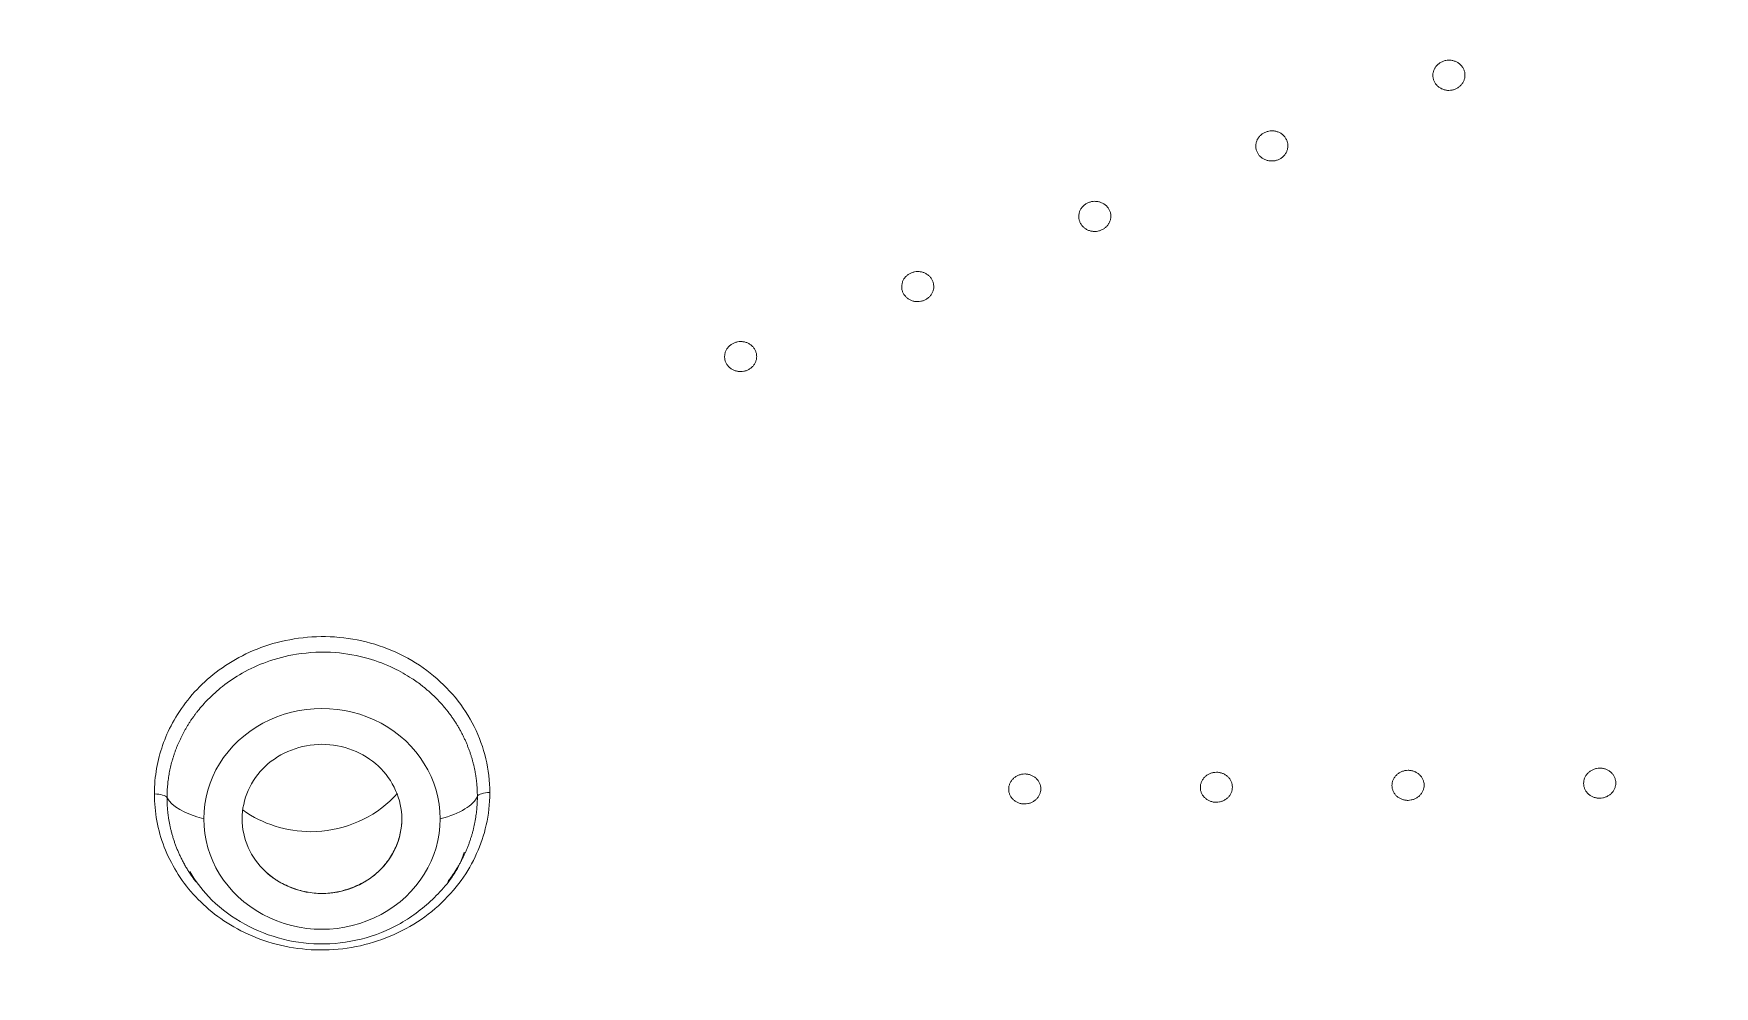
# Model space of a CAD drawing. Extents: x 1797 to 2925, y 0 to 827.
# Drawn here: x 2271.85 to 2298.16, y 549.37 to 564.28 of the extents above; entities that cross this region are included whole.
import ezdxf

# ---------------------------------------------------------------- set-up
doc = ezdxf.new("R2010")
doc.units = 0
doc.header["$LTSCALE"] = 30
doc.header["$MEASUREMENT"] = 0
doc.layers.add('1', color=7, linetype='CONTINUOUS')

msp = doc.modelspace()

# ---------------------------------------------------------------- linework, layer by layer
at = {"layer": '1', "color": 7, "linetype": 'Continuous', "lineweight": 18}
for centre, major_axis, ratio, start_param, end_param in [((2265.366, 552.468), (57.67, 0), 0.93358, 5.498085, 8.635877), ((2265.366, 552.451), (57.518, 0), 0.93358, 5.498085, 10.209879), ((2276.366, 551.993), (1.85, 0), 0.93358, 0, 3.141593), ((2273.745, 552.311), (0.2, 0), 0.358368, 0.185127, 1.579647), ((2275.416, 552.423), (-1.5, 0), 0.358368, 0.185127, 0.927295), ((2277.316, 552.423), (1.5, 0), 0.358368, 5.35589, 6.134482), ((2278.997, 552.333), (-0.2, 0), 0.358368, 4.726787, 6.134482), ((2276.366, 551.993), (-1.85, 0), 0.93358, 0, 3.141593), ((2276.366, 551.993), (-1.25, 0), 0.93358, 2.356194, 3.141593), ((2276.366, 551.993), (-1.25, 0), 0.93358, 0.785398, 1.570796), ((2276.366, 551.993), (-1.25, 0), 0.93358, 1.570796, 2.356194)]:
    msp.add_ellipse(centre, major_axis=major_axis, ratio=ratio, start_param=start_param, end_param=end_param, dxfattribs=at)
at = {"layer": '1', "color": 7, "linetype": 'Continuous', "lineweight": 13}
for centre, major_axis, start_param, end_param in [((2265.366, 552.269), (57.048, 0), 5.498085, 10.209879), ((2265.366, 552.249), (56.129, 0), 5.397226, 10.310738), ((2265.366, 552.333), (55.427, 0), 5.397283, 10.31068), ((2265.366, 552.862), (-51, 0), 1.799723, 4.712389)]:
    msp.add_ellipse(centre, major_axis=major_axis, ratio=0.93358, start_param=start_param, end_param=end_param, dxfattribs=at)
for points, knots in [([(2325.003, 561.975), (2324.255, 566.343), (2321.332, 575.987), (2312.699, 589.405), (2299.38, 600.661), (2283.137, 607.826), (2265.365, 610.285), (2247.594, 607.826), (2231.351, 600.661), (2218.032, 589.405), (2209.218, 575.705), (2206.288, 565.712), (2205.572, 561.011)], [0, 0, 0, 0, 0.082805, 0.186343, 0.289882, 0.39342, 0.496959, 0.600497, 0.704035, 0.807574, 0.911112, 1, 1, 1, 1]), ([(2307.926, 513.159), (2307.938, 513.17), (2307.978, 513.208), (2308.062, 513.287), (2308.195, 513.413), (2308.376, 513.585), (2308.604, 513.804), (2308.878, 514.072), (2309.198, 514.387), (2309.562, 514.753), (2309.97, 515.169), (2310.418, 515.638), (2310.907, 516.16), (2311.432, 516.737), (2311.993, 517.371), (2312.587, 518.063), (2313.211, 518.815), (2313.862, 519.629), (2314.537, 520.507), (2315.232, 521.45), (2315.944, 522.46), (2316.669, 523.54), (2317.402, 524.691), (2318.138, 525.915), (2318.873, 527.212), (2319.6, 528.586), (2320.316, 530.037), (2321.013, 531.566), (2321.686, 533.174), (2322.328, 534.862), (2322.932, 536.629), (2323.491, 538.477), (2323.997, 540.404), (2324.443, 542.411), (2324.819, 544.495), (2325.119, 546.656), (2325.333, 548.89), (2325.454, 551.195), (2325.473, 553.567), (2325.38, 556.002), (2325.168, 558.496), (2324.825, 561.042), (2324.345, 563.634), (2323.719, 566.266), (2322.939, 568.928), (2321.997, 571.612), (2321.009, 574.008), (2320.026, 576.113), (2319.093, 577.929), (2318.077, 579.737), (2316.976, 581.534), (2315.789, 583.314), (2314.514, 585.075), (2313.152, 586.811), (2311.7, 588.519), (2310.158, 590.192), (2308.526, 591.828), (2306.804, 593.421), (2304.993, 594.966), (2303.093, 596.458), (2301.105, 597.892), (2299.03, 599.263), (2296.869, 600.565), (2294.624, 601.793), (2292.299, 602.941), (2289.894, 604.005), (2287.415, 604.979), (2284.863, 605.857), (2282.243, 606.635), (2279.559, 607.305), (2276.815, 607.864), (2274.017, 608.308), (2271.171, 608.63), (2268.281, 608.828), (2264.867, 608.906), (2260.944, 608.77), (2256.546, 608.314), (2252.195, 607.559), (2247.916, 606.508), (2243.732, 605.164), (2239.665, 603.537), (2235.736, 601.637), (2231.967, 599.472), (2228.381, 597.052), (2224.994, 594.394), (2221.825, 591.51), (2218.891, 588.418), (2216.21, 585.131), (2213.795, 581.67), (2211.658, 578.052), (2209.607, 573.882), (2207.781, 569.125), (2206.342, 563.781), (2205.468, 558.331), (2205.174, 552.827), (2205.457, 547.322), (2206.273, 542.136), (2207.467, 537.531), (2208.794, 533.724), (2210.105, 530.655), (2211.274, 528.289), (2212.472, 526.099), (2213.721, 524.037), (2215.051, 522.064), (2216.135, 520.578), (2216.984, 519.481), (2217.69, 518.607), (2218.365, 517.803), (2219.069, 516.993), (2219.681, 516.316), (2220.181, 515.778), (2220.552, 515.388), (2220.903, 515.024), (2221.236, 514.686), (2221.548, 514.372), (2221.841, 514.083), (2222.112, 513.819), (2222.362, 513.578), (2222.591, 513.36), (2222.736, 513.224), (2222.805, 513.159)], [0, 0, 0, 0, 0.000179, 0.000603, 0.00127, 0.002183, 0.00334, 0.004741, 0.006386, 0.008277, 0.010411, 0.01279, 0.015413, 0.018281, 0.021393, 0.02475, 0.028351, 0.032196, 0.036286, 0.04062, 0.045199, 0.050022, 0.055089, 0.060401, 0.065958, 0.071758, 0.077804, 0.084093, 0.090627, 0.097406, 0.104428, 0.111695, 0.119206, 0.126961, 0.134961, 0.143206, 0.151695, 0.160428, 0.169406, 0.178628, 0.188094, 0.197805, 0.20776, 0.21796, 0.228404, 0.239092, 0.250024, 0.257544, 0.265167, 0.272896, 0.280729, 0.288666, 0.296708, 0.304854, 0.313104, 0.321459, 0.329918, 0.338482, 0.34715, 0.355923, 0.3648, 0.373782, 0.382867, 0.392057, 0.401352, 0.410752, 0.420256, 0.429863, 0.439576, 0.449392, 0.459314, 0.46934, 0.47947, 0.489704, 0.500043, 0.515667, 0.531291, 0.546915, 0.562538, 0.578162, 0.593786, 0.60941, 0.625034, 0.640657, 0.656282, 0.671906, 0.68753, 0.703153, 0.718778, 0.734402, 0.750026, 0.770854, 0.791682, 0.81251, 0.833338, 0.854167, 0.874994, 0.892773, 0.907913, 0.920413, 0.930274, 0.937493, 0.948337, 0.95716, 0.963963, 0.968745, 0.972532, 0.976398, 0.980345, 0.984372, 0.986462, 0.988435, 0.990291, 0.99203, 0.993651, 0.995155, 0.996542, 0.997812, 0.998965, 1, 1, 1, 1]), ([(2223.353, 513.341), (2223.338, 513.355), (2223.291, 513.399), (2223.136, 513.547), (2223.026, 513.651), (2222.747, 513.92), (2222.577, 514.085), (2222.178, 514.478), (2221.948, 514.707), (2221.435, 515.229), (2221.15, 515.523), (2220.529, 516.181), (2220.193, 516.544), (2219.475, 517.344), (2219.093, 517.781), (2218.29, 518.732), (2217.869, 519.247), (2216.998, 520.36), (2216.547, 520.958), (2215.625, 522.241), (2215.153, 522.927), (2214.2, 524.391), (2213.718, 525.169), (2212.757, 526.822), (2212.278, 527.697), (2211.335, 529.546), (2210.872, 530.521), (2209.977, 532.572), (2209.545, 533.649), (2208.731, 535.907), (2208.348, 537.088), (2207.65, 539.553), (2207.336, 540.837), (2206.796, 543.507), (2206.57, 544.892), (2206.23, 547.759), (2206.114, 549.24), (2206.015, 552.291), (2206.031, 553.86), (2206.219, 557.074), (2206.39, 558.719), (2206.911, 562.071), (2207.261, 563.777), (2208.158, 567.23), (2208.706, 568.978), (2210.021, 572.49), (2210.788, 574.255), (2212.561, 577.774), (2213.567, 579.528), (2215.827, 582.992), (2217.082, 584.702), (2219.852, 588.041), (2221.367, 589.669), (2224.661, 592.802), (2226.439, 594.308), (2229.3, 596.442), (2230.286, 597.132), (2232.321, 598.464), (2233.37, 599.107), (2236.61, 600.953), (2238.893, 602.076), (2243.683, 604.062), (2246.189, 604.924), (2251.393, 606.337), (2254.09, 606.888), (2258.246, 607.45), (2259.649, 607.593), (2261.777, 607.738), (2262.49, 607.774), (2263.564, 607.811), (2264.102, 607.825), (2264.732, 607.833), (2265.048, 607.835), (2265.206, 607.836), (2265.285, 607.836), (2265.324, 607.836), (2265.344, 607.836), (2265.354, 607.836), (2265.359, 607.836), (2265.361, 607.836), (2265.362, 607.836), (2265.363, 607.836), (2265.364, 607.836), (2271.184, 607.836), (2282.826, 606.227), (2298.786, 599.183), (2307.511, 591.809), (2314.902, 583.412), (2317.931, 578.702), (2322.393, 568.663), (2323.827, 563.335), (2324.98, 552.52), (2324.698, 547.033), (2322.439, 536.372), (2320.462, 531.198), (2316.357, 524.003), (2314.021, 520.547), (2311.295, 517.36), (2309.394, 515.303), (2308.402, 514.307), (2307.378, 513.342)], [0, 0, 0, 0, 0.015625, 0.015625, 0.03125, 0.03125, 0.046875, 0.046875, 0.0625, 0.0625, 0.078125, 0.078125, 0.09375, 0.09375, 0.109375, 0.109375, 0.125, 0.125, 0.140625, 0.140625, 0.15625, 0.15625, 0.171875, 0.171875, 0.1875, 0.1875, 0.203125, 0.203125, 0.21875, 0.21875, 0.234375, 0.234375, 0.25, 0.25, 0.265625, 0.265625, 0.28125, 0.28125, 0.296875, 0.296875, 0.3125, 0.3125, 0.328125, 0.328125, 0.34375, 0.34375, 0.359375, 0.359375, 0.375, 0.375, 0.390625, 0.390625, 0.40625, 0.40625, 0.421875, 0.421875, 0.429687, 0.429687, 0.4375, 0.4375, 0.453125, 0.453125, 0.46875, 0.46875, 0.484375, 0.484375, 0.492187, 0.492187, 0.496094, 0.496094, 0.498047, 0.499023, 0.499512, 0.499756, 0.499878, 0.499939, 0.499969, 0.499985, 0.499992, 0.499996, 0.499998, 0.499998, 0.5, 0.5, 0.5625, 0.625, 0.6875, 0.6875, 0.75, 0.75, 0.8125, 0.8125, 0.875, 0.875, 0.9375, 0.9375, 0.96875, 0.984375, 0.984375, 1, 1, 1, 1]), ([(2304.563, 511.712), (2304.6, 511.744), (2304.674, 511.809), (2304.784, 511.906), (2304.894, 512.003), (2305.003, 512.1), (2305.112, 512.196), (2305.22, 512.292), (2305.327, 512.388), (2305.433, 512.484), (2305.539, 512.579), (2305.644, 512.674), (2305.749, 512.769), (2305.853, 512.864), (2305.956, 512.958), (2306.059, 513.052), (2306.161, 513.146), (2306.262, 513.24), (2306.363, 513.333), (2306.463, 513.426), (2306.562, 513.519), (2306.661, 513.611), (2306.759, 513.703), (2306.856, 513.795), (2306.953, 513.887), (2307.049, 513.979), (2307.144, 514.07), (2307.239, 514.161), (2307.333, 514.251), (2307.426, 514.342), (2307.519, 514.432), (2307.611, 514.522), (2307.932, 514.836), (2308.472, 515.374), (2309.216, 516.143), (2309.932, 516.912), (2310.552, 517.604), (2311.086, 518.218), (2311.541, 518.756), (2311.988, 519.299), (2312.428, 519.847), (2312.86, 520.4), (2313.284, 520.958), (2313.701, 521.521), (2314.11, 522.089), (2314.512, 522.662), (2314.906, 523.239), (2315.292, 523.822), (2315.924, 524.802), (2316.772, 526.195), (2317.788, 528.02), (2318.727, 529.876), (2319.689, 531.979), (2320.64, 534.333), (2321.536, 536.943), (2322.19, 539.236), (2322.659, 541.197), (2322.992, 542.816), (2323.271, 544.438), (2323.497, 546.063), (2323.711, 548.065), (2323.862, 550.44), (2323.888, 553.181), (2323.783, 555.551), (2323.609, 557.554), (2323.412, 559.194), (2323.163, 560.821), (2322.863, 562.433), (2322.431, 564.404), (2321.821, 566.714), (2320.976, 569.338), (2320.075, 571.702), (2319.155, 573.817), (2318.248, 575.694), (2317.27, 577.53), (2316.1, 579.535), (2314.71, 581.689), (2313.07, 583.962), (2311.459, 585.969), (2309.909, 587.733), (2308.448, 589.274), (2306.93, 590.757), (2305.175, 592.348), (2303.165, 594.019), (2300.876, 595.736), (2298.501, 597.342), (2296.044, 598.835), (2293.506, 600.212), (2291.333, 601.259), (2289.562, 602.035), (2288.219, 602.586), (2286.634, 603.193), (2284.802, 603.832), (2282.713, 604.478), (2280.599, 605.05), (2278.819, 605.464), (2277.386, 605.758), (2276.307, 605.96), (2275.223, 606.142), (2274.137, 606.305), (2273.047, 606.45), (2271.954, 606.575), (2270.86, 606.681), (2270.047, 606.746), (2269.519, 606.782), (2269.274, 606.798), (2269.03, 606.813), (2268.786, 606.826), (2268.542, 606.839), (2268.297, 606.851), (2268.053, 606.862), (2267.809, 606.872), (2267.565, 606.881), (2267.32, 606.89), (2267.076, 606.897), (2266.832, 606.903), (2266.587, 606.908), (2266.343, 606.912), (2266.099, 606.916), (2265.854, 606.918), (2265.61, 606.92), (2265.447, 606.92), (2265.365, 606.92)], [0, 0, 0, 0, 0.001083, 0.002161, 0.003234, 0.004303, 0.005367, 0.006426, 0.00748, 0.008529, 0.009574, 0.010614, 0.011649, 0.01268, 0.013706, 0.014727, 0.015743, 0.016755, 0.017761, 0.018764, 0.019761, 0.020754, 0.021742, 0.022725, 0.023704, 0.024678, 0.025647, 0.026612, 0.027572, 0.028527, 0.029477, 0.030423, 0.031365, 0.039376, 0.047252, 0.054996, 0.06261, 0.067826, 0.073038, 0.078247, 0.083453, 0.088658, 0.093862, 0.099065, 0.104269, 0.109474, 0.11468, 0.11989, 0.125102, 0.140784, 0.156415, 0.172013, 0.187599, 0.208569, 0.229381, 0.250087, 0.262676, 0.275208, 0.287695, 0.300148, 0.312578, 0.333586, 0.354399, 0.37507, 0.387684, 0.400229, 0.412716, 0.425158, 0.437564, 0.458587, 0.4794, 0.500054, 0.515804, 0.531455, 0.547029, 0.562548, 0.583545, 0.604358, 0.62504, 0.640746, 0.65638, 0.671967, 0.687533, 0.708465, 0.729274, 0.750024, 0.770891, 0.791699, 0.812515, 0.822941, 0.833354, 0.843763, 0.859399, 0.875008, 0.890624, 0.906254, 0.914066, 0.921875, 0.929686, 0.937503, 0.945319, 0.95313, 0.960939, 0.968752, 0.970491, 0.972229, 0.973967, 0.975704, 0.977441, 0.979178, 0.980914, 0.982649, 0.984385, 0.98612, 0.987855, 0.98959, 0.991325, 0.99306, 0.994794, 0.99653, 0.998265, 1, 1, 1, 1]), ([(2265.365, 606.627), (2265.406, 606.626), (2265.488, 606.626), (2265.61, 606.626), (2265.733, 606.625), (2265.855, 606.625), (2265.978, 606.624), (2266.1, 606.622), (2266.223, 606.621), (2266.345, 606.619), (2266.467, 606.617), (2266.59, 606.615), (2266.712, 606.612), (2266.834, 606.609), (2266.957, 606.606), (2267.079, 606.603), (2267.201, 606.6), (2267.324, 606.596), (2267.446, 606.592), (2267.568, 606.588), (2267.691, 606.583), (2267.813, 606.579), (2267.935, 606.574), (2268.057, 606.568), (2268.18, 606.563), (2268.302, 606.557), (2268.424, 606.551), (2268.546, 606.545), (2268.669, 606.539), (2268.791, 606.532), (2268.913, 606.526), (2269.035, 606.518), (2269.157, 606.511), (2269.28, 606.504), (2269.402, 606.496), (2269.524, 606.488), (2269.962, 606.458), (2270.714, 606.4), (2271.78, 606.299), (2272.843, 606.179), (2274.258, 605.996), (2276.02, 605.721), (2278.118, 605.319), (2280.199, 604.845), (2282.489, 604.239), (2284.976, 603.473), (2287.642, 602.513), (2290.253, 601.432), (2292.805, 600.234), (2295.292, 598.919), (2297.705, 597.493), (2300.04, 595.958), (2302.293, 594.317), (2304.456, 592.576), (2306.525, 590.738), (2308.496, 588.807), (2310.362, 586.788), (2312.12, 584.686), (2313.766, 582.506), (2315.295, 580.253), (2316.704, 577.934), (2317.99, 575.551), (2319.148, 573.113), (2320.177, 570.625), (2321.075, 568.093), (2321.838, 565.522), (2322.465, 562.92), (2322.956, 560.292), (2323.306, 557.644), (2323.518, 554.983), (2323.59, 552.316), (2323.52, 549.649), (2323.311, 546.987), (2322.963, 544.34), (2322.516, 541.928), (2322.009, 539.756), (2321.478, 537.822), (2320.868, 535.901), (2320.183, 534.002), (2319.425, 532.131), (2318.596, 530.29), (2317.691, 528.474), (2316.715, 526.69), (2315.671, 524.943), (2314.56, 523.235), (2313.38, 521.563), (2312.502, 520.413), (2311.976, 519.754), (2311.829, 519.571), (2311.682, 519.389), (2311.533, 519.208), (2311.384, 519.027), (2311.234, 518.847), (2311.083, 518.667), (2310.932, 518.489), (2310.779, 518.31), (2310.626, 518.132), (2310.472, 517.955), (2310.317, 517.779), (2310.161, 517.603), (2310.005, 517.427), (2309.847, 517.252), (2309.689, 517.078), (2309.53, 516.905), (2309.371, 516.732), (2309.21, 516.559), (2309.049, 516.387), (2308.887, 516.216), (2308.724, 516.045), (2308.56, 515.875), (2308.395, 515.706), (2308.23, 515.537), (2308.064, 515.369), (2307.897, 515.201), (2307.729, 515.034), (2307.56, 514.868), (2307.391, 514.702), (2307.221, 514.537), (2307.05, 514.373), (2306.878, 514.209), (2306.705, 514.045), (2306.589, 513.937), (2306.532, 513.883)], [0, 0, 0, 0, 0.000893, 0.001787, 0.00268, 0.003573, 0.004466, 0.005359, 0.006252, 0.007145, 0.008038, 0.008931, 0.009824, 0.010716, 0.011609, 0.012502, 0.013394, 0.014287, 0.015179, 0.016072, 0.016965, 0.017857, 0.01875, 0.019643, 0.020535, 0.021428, 0.022321, 0.023214, 0.024106, 0.024999, 0.025892, 0.026785, 0.027679, 0.028572, 0.029465, 0.030359, 0.031252, 0.039067, 0.046877, 0.054688, 0.062504, 0.07814, 0.093746, 0.109357, 0.125006, 0.14583, 0.166638, 0.187504, 0.208304, 0.229115, 0.250003, 0.270773, 0.291586, 0.312501, 0.333239, 0.354054, 0.375, 0.395709, 0.416524, 0.437499, 0.458186, 0.479002, 0.499997, 0.520672, 0.541488, 0.562496, 0.583169, 0.603985, 0.624994, 0.645677, 0.666493, 0.687493, 0.708193, 0.72901, 0.749991, 0.765529, 0.781111, 0.796759, 0.812493, 0.828052, 0.843643, 0.859283, 0.874994, 0.890575, 0.906173, 0.921807, 0.937495, 0.939279, 0.941062, 0.942845, 0.944628, 0.94641, 0.948193, 0.949976, 0.951759, 0.953542, 0.955325, 0.957108, 0.958891, 0.960675, 0.962458, 0.964242, 0.966026, 0.96781, 0.969595, 0.971379, 0.973164, 0.97495, 0.976736, 0.978522, 0.980309, 0.982096, 0.983884, 0.985672, 0.987461, 0.98925, 0.99104, 0.992831, 0.994622, 0.996414, 0.998207, 1, 1, 1, 1]), ([(2278.799, 552.343), (2278.799, 552.351), (2278.799, 552.367), (2278.798, 552.39), (2278.798, 552.413), (2278.797, 552.437), (2278.796, 552.46), (2278.794, 552.484), (2278.793, 552.508), (2278.791, 552.532), (2278.788, 552.555), (2278.786, 552.579), (2278.783, 552.604), (2278.78, 552.628), (2278.776, 552.652), (2278.773, 552.676), (2278.769, 552.701), (2278.764, 552.725), (2278.76, 552.749), (2278.755, 552.774), (2278.75, 552.798), (2278.744, 552.823), (2278.738, 552.848), (2278.732, 552.872), (2278.725, 552.897), (2278.719, 552.922), (2278.711, 552.946), (2278.704, 552.971), (2278.696, 552.996), (2278.688, 553.02), (2278.68, 553.045), (2278.671, 553.07), (2278.662, 553.094), (2278.652, 553.119), (2278.642, 553.144), (2278.632, 553.168), (2278.622, 553.193), (2278.611, 553.217), (2278.6, 553.242), (2278.588, 553.266), (2278.577, 553.29), (2278.564, 553.315), (2278.552, 553.339), (2278.539, 553.363), (2278.526, 553.387), (2278.512, 553.411), (2278.499, 553.435), (2278.484, 553.458), (2278.47, 553.482), (2278.455, 553.505), (2278.44, 553.529), (2278.424, 553.552), (2278.408, 553.575), (2278.392, 553.598), (2278.376, 553.621), (2278.359, 553.643), (2278.342, 553.666), (2278.324, 553.688), (2278.307, 553.71), (2278.288, 553.732), (2278.27, 553.754), (2278.251, 553.776), (2278.232, 553.797), (2278.213, 553.818), (2278.193, 553.839), (2278.173, 553.86), (2278.153, 553.881), (2278.133, 553.901), (2278.112, 553.921), (2278.091, 553.941), (2278.07, 553.961), (2278.048, 553.98), (2278.026, 553.999), (2278.004, 554.018), (2277.982, 554.037), (2277.959, 554.055), (2277.891, 554.109), (2277.743, 554.216), (2277.466, 554.372), (2277.067, 554.524), (2276.549, 554.617), (2276.007, 554.594), (2275.515, 554.467), (2275.127, 554.29), (2274.821, 554.084), (2274.593, 553.88), (2274.462, 553.733), (2274.394, 553.645), (2274.365, 553.606), (2274.337, 553.566), (2274.309, 553.526), (2274.283, 553.486), (2274.257, 553.445), (2274.233, 553.403), (2274.209, 553.361), (2274.186, 553.318), (2274.165, 553.275), (2274.144, 553.232), (2274.124, 553.188), (2274.105, 553.144), (2274.087, 553.099), (2274.07, 553.055), (2274.054, 553.01), (2274.04, 552.964), (2274.026, 552.919), (2274.013, 552.873), (2274.002, 552.827), (2273.991, 552.782), (2273.981, 552.736), (2273.973, 552.69), (2273.965, 552.644), (2273.959, 552.598), (2273.953, 552.552), (2273.949, 552.506), (2273.945, 552.46), (2273.943, 552.415), (2273.941, 552.369), (2273.941, 552.339), (2273.941, 552.324)], [0, 0, 0, 0, 0.003254, 0.006524, 0.00981, 0.01311, 0.016426, 0.019756, 0.023102, 0.026462, 0.029838, 0.033228, 0.036633, 0.040052, 0.043486, 0.046934, 0.050396, 0.053872, 0.057362, 0.060866, 0.064384, 0.067915, 0.07146, 0.075017, 0.078588, 0.082172, 0.085769, 0.089378, 0.093, 0.096634, 0.10028, 0.103938, 0.107608, 0.111289, 0.114982, 0.118686, 0.1224, 0.126126, 0.129862, 0.133608, 0.137364, 0.141131, 0.144906, 0.148692, 0.152486, 0.156289, 0.160101, 0.163922, 0.167751, 0.171587, 0.175431, 0.179283, 0.183142, 0.187007, 0.19088, 0.194758, 0.198643, 0.202534, 0.20643, 0.210331, 0.214237, 0.218148, 0.222063, 0.225982, 0.229905, 0.233832, 0.237761, 0.241694, 0.245629, 0.249566, 0.253506, 0.257447, 0.261389, 0.265333, 0.269277, 0.273222, 0.277167, 0.304267, 0.34707, 0.40425, 0.473148, 0.553084, 0.61552, 0.672335, 0.721887, 0.763175, 0.795735, 0.802346, 0.808969, 0.815605, 0.822252, 0.828907, 0.83557, 0.842238, 0.848911, 0.855586, 0.862262, 0.868938, 0.875611, 0.882281, 0.888946, 0.895604, 0.902254, 0.908894, 0.915522, 0.922138, 0.928739, 0.935324, 0.941892, 0.948441, 0.954971, 0.961478, 0.967963, 0.974424, 0.980859, 0.987268, 0.993648, 1, 1, 1, 1]), ([(2273.941, 552.324), (2273.941, 552.316), (2273.941, 552.3), (2273.942, 552.275), (2273.942, 552.251), (2273.943, 552.226), (2273.945, 552.201), (2273.946, 552.176), (2273.948, 552.151), (2273.95, 552.126), (2273.953, 552.1), (2273.956, 552.075), (2273.959, 552.049), (2273.963, 552.023), (2273.966, 551.997), (2273.971, 551.971), (2273.975, 551.945), (2273.98, 551.918), (2273.986, 551.892), (2273.991, 551.865), (2273.997, 551.839), (2274.004, 551.812), (2274.011, 551.785), (2274.018, 551.758), (2274.026, 551.731), (2274.034, 551.704), (2274.042, 551.677), (2274.051, 551.65), (2274.06, 551.622), (2274.07, 551.595), (2274.08, 551.568), (2274.091, 551.54), (2274.102, 551.513), (2274.114, 551.485), (2274.125, 551.458), (2274.138, 551.431), (2274.151, 551.403), (2274.164, 551.376), (2274.178, 551.348), (2274.192, 551.321), (2274.204, 551.299), (2274.211, 551.286), (2274.214, 551.282)], [0, 0, 0, 0, 0.022333, 0.044823, 0.067471, 0.090275, 0.113237, 0.136357, 0.159633, 0.183067, 0.206658, 0.230406, 0.254312, 0.278375, 0.302595, 0.326973, 0.351508, 0.376201, 0.40105, 0.426057, 0.451222, 0.476544, 0.502023, 0.52766, 0.553455, 0.579406, 0.605516, 0.631782, 0.658207, 0.684788, 0.711527, 0.738424, 0.765479, 0.79269, 0.82006, 0.847587, 0.875272, 0.903114, 0.931114, 0.959271, 0.987587, 1, 1, 1, 1]), ([(2278.609, 551.464), (2278.61, 551.465), (2278.618, 551.483), (2278.633, 551.519), (2278.654, 551.569), (2278.673, 551.62), (2278.69, 551.671), (2278.706, 551.721), (2278.721, 551.771), (2278.734, 551.821), (2278.746, 551.871), (2278.756, 551.92), (2278.766, 551.969), (2278.774, 552.017), (2278.781, 552.065), (2278.787, 552.113), (2278.791, 552.16), (2278.795, 552.207), (2278.797, 552.253), (2278.799, 552.298), (2278.799, 552.328), (2278.799, 552.343)], [0, 0, 0, 0, 0.005092, 0.06581, 0.125889, 0.185327, 0.244125, 0.302282, 0.359798, 0.416674, 0.472909, 0.528503, 0.583456, 0.637768, 0.691439, 0.744469, 0.796858, 0.848605, 0.899711, 0.950176, 1, 1, 1, 1])]:
    msp.add_open_spline(points, degree=3, knots=knots, dxfattribs=at)
at = {"layer": '1', "color": 7, "linetype": 'Continuous', "lineweight": 18}
for points, knots in [([(2293.775, 563.534), (2293.768, 563.549), (2293.764, 563.563), (2293.759, 563.586), (2293.758, 563.594), (2293.756, 563.609), (2293.756, 563.617), (2293.756, 563.64), (2293.757, 563.655), (2293.764, 563.686), (2293.768, 563.701), (2293.781, 563.729), (2293.789, 563.743), (2293.802, 563.762), (2293.807, 563.769), (2293.818, 563.781), (2293.829, 563.792), (2293.841, 563.803), (2293.854, 563.813), (2293.86, 563.818), (2293.881, 563.831), (2293.895, 563.838), (2293.918, 563.847), (2293.926, 563.85), (2293.942, 563.855), (2293.95, 563.857), (2293.974, 563.861), (2293.99, 563.863), (2294.015, 563.863), (2294.023, 563.863), (2294.04, 563.862), (2294.048, 563.861), (2294.072, 563.856), (2294.088, 563.852), (2294.111, 563.844), (2294.118, 563.84), (2294.133, 563.833), (2294.147, 563.825), (2294.16, 563.816), (2294.173, 563.806), (2294.179, 563.801), (2294.196, 563.785), (2294.207, 563.773), (2294.225, 563.748), (2294.233, 563.734), (2294.24, 563.72)], [0, 0, 0, 0, 0.0625, 0.0625, 0.09375, 0.09375, 0.125, 0.125, 0.1875, 0.1875, 0.25, 0.25, 0.3125, 0.3125, 0.34375, 0.34375, 0.375, 0.40625, 0.40625, 0.4375, 0.4375, 0.5, 0.5, 0.53125, 0.53125, 0.5625, 0.5625, 0.625, 0.625, 0.65625, 0.65625, 0.6875, 0.6875, 0.75, 0.75, 0.78125, 0.78125, 0.8125, 0.84375, 0.84375, 0.875, 0.875, 0.9375, 0.9375, 1, 1, 1, 1]), ([(2294.24, 563.72), (2294.246, 563.706), (2294.251, 563.691), (2294.255, 563.668), (2294.256, 563.661), (2294.258, 563.645), (2294.258, 563.637), (2294.259, 563.614), (2294.257, 563.599), (2294.251, 563.568), (2294.246, 563.553), (2294.233, 563.525), (2294.226, 563.511), (2294.212, 563.492), (2294.207, 563.485), (2294.196, 563.473), (2294.185, 563.462), (2294.173, 563.451), (2294.161, 563.441), (2294.154, 563.437), (2294.133, 563.423), (2294.119, 563.416), (2294.096, 563.407), (2294.089, 563.404), (2294.073, 563.399), (2294.065, 563.397), (2294.04, 563.393), (2294.024, 563.391), (2293.999, 563.391), (2293.991, 563.391), (2293.975, 563.392), (2293.966, 563.393), (2293.942, 563.398), (2293.927, 563.402), (2293.904, 563.411), (2293.896, 563.414), (2293.882, 563.421), (2293.868, 563.429), (2293.854, 563.438), (2293.842, 563.448), (2293.836, 563.453), (2293.818, 563.469), (2293.808, 563.481), (2293.789, 563.506), (2293.781, 563.52), (2293.775, 563.534)], [0, 0, 0, 0, 0.0625, 0.0625, 0.09375, 0.09375, 0.125, 0.125, 0.1875, 0.1875, 0.25, 0.25, 0.3125, 0.3125, 0.34375, 0.34375, 0.375, 0.40625, 0.40625, 0.4375, 0.4375, 0.5, 0.5, 0.53125, 0.53125, 0.5625, 0.5625, 0.625, 0.625, 0.65625, 0.65625, 0.6875, 0.6875, 0.75, 0.75, 0.78125, 0.78125, 0.8125, 0.84375, 0.84375, 0.875, 0.875, 0.9375, 0.9375, 1, 1, 1, 1]), ([(2291.003, 562.429), (2290.997, 562.444), (2290.992, 562.458), (2290.987, 562.481), (2290.986, 562.488), (2290.985, 562.504), (2290.984, 562.512), (2290.984, 562.535), (2290.986, 562.55), (2290.992, 562.58), (2290.997, 562.596), (2291.009, 562.624), (2291.017, 562.638), (2291.031, 562.657), (2291.036, 562.663), (2291.046, 562.675), (2291.057, 562.687), (2291.069, 562.697), (2291.082, 562.707), (2291.089, 562.712), (2291.109, 562.725), (2291.124, 562.733), (2291.146, 562.742), (2291.154, 562.744), (2291.17, 562.749), (2291.178, 562.751), (2291.202, 562.756), (2291.219, 562.757), (2291.243, 562.758), (2291.252, 562.757), (2291.268, 562.756), (2291.276, 562.755), (2291.3, 562.751), (2291.316, 562.746), (2291.339, 562.738), (2291.346, 562.735), (2291.361, 562.727), (2291.375, 562.72), (2291.388, 562.71), (2291.401, 562.701), (2291.407, 562.696), (2291.425, 562.679), (2291.435, 562.668), (2291.453, 562.642), (2291.461, 562.628), (2291.468, 562.614)], [0, 0, 0, 0, 0.0625, 0.0625, 0.09375, 0.09375, 0.125, 0.125, 0.1875, 0.1875, 0.25, 0.25, 0.3125, 0.3125, 0.34375, 0.34375, 0.375, 0.40625, 0.40625, 0.4375, 0.4375, 0.5, 0.5, 0.53125, 0.53125, 0.5625, 0.5625, 0.625, 0.625, 0.65625, 0.65625, 0.6875, 0.6875, 0.75, 0.75, 0.78125, 0.78125, 0.8125, 0.84375, 0.84375, 0.875, 0.875, 0.9375, 0.9375, 1, 1, 1, 1]), ([(2291.468, 562.614), (2291.474, 562.6), (2291.479, 562.585), (2291.483, 562.563), (2291.485, 562.555), (2291.486, 562.54), (2291.487, 562.532), (2291.487, 562.509), (2291.485, 562.493), (2291.479, 562.463), (2291.474, 562.448), (2291.462, 562.419), (2291.454, 562.406), (2291.44, 562.386), (2291.435, 562.38), (2291.425, 562.368), (2291.414, 562.356), (2291.401, 562.346), (2291.389, 562.336), (2291.382, 562.331), (2291.362, 562.318), (2291.347, 562.311), (2291.324, 562.302), (2291.317, 562.299), (2291.301, 562.294), (2291.293, 562.292), (2291.269, 562.288), (2291.252, 562.286), (2291.228, 562.286), (2291.219, 562.286), (2291.203, 562.287), (2291.195, 562.288), (2291.171, 562.293), (2291.155, 562.297), (2291.132, 562.306), (2291.124, 562.309), (2291.11, 562.316), (2291.096, 562.324), (2291.083, 562.333), (2291.07, 562.343), (2291.064, 562.348), (2291.046, 562.364), (2291.036, 562.376), (2291.018, 562.401), (2291.01, 562.415), (2291.003, 562.429)], [0, 0, 0, 0, 0.0625, 0.0625, 0.09375, 0.09375, 0.125, 0.125, 0.1875, 0.1875, 0.25, 0.25, 0.3125, 0.3125, 0.34375, 0.34375, 0.375, 0.40625, 0.40625, 0.4375, 0.4375, 0.5, 0.5, 0.53125, 0.53125, 0.5625, 0.5625, 0.625, 0.625, 0.65625, 0.65625, 0.6875, 0.6875, 0.75, 0.75, 0.78125, 0.78125, 0.8125, 0.84375, 0.84375, 0.875, 0.875, 0.9375, 0.9375, 1, 1, 1, 1]), ([(2288.232, 561.328), (2288.225, 561.342), (2288.221, 561.357), (2288.216, 561.379), (2288.215, 561.387), (2288.213, 561.402), (2288.213, 561.41), (2288.213, 561.433), (2288.214, 561.448), (2288.22, 561.479), (2288.225, 561.494), (2288.238, 561.522), (2288.245, 561.536), (2288.259, 561.555), (2288.264, 561.561), (2288.275, 561.573), (2288.286, 561.585), (2288.298, 561.595), (2288.311, 561.605), (2288.317, 561.61), (2288.338, 561.623), (2288.352, 561.631), (2288.375, 561.64), (2288.382, 561.642), (2288.398, 561.647), (2288.406, 561.649), (2288.431, 561.653), (2288.447, 561.655), (2288.472, 561.655), (2288.48, 561.655), (2288.496, 561.654), (2288.504, 561.653), (2288.529, 561.648), (2288.544, 561.644), (2288.567, 561.635), (2288.575, 561.632), (2288.589, 561.625), (2288.603, 561.617), (2288.616, 561.608), (2288.629, 561.598), (2288.635, 561.593), (2288.653, 561.577), (2288.663, 561.565), (2288.681, 561.54), (2288.689, 561.526), (2288.696, 561.512)], [0, 0, 0, 0, 0.0625, 0.0625, 0.09375, 0.09375, 0.125, 0.125, 0.1875, 0.1875, 0.25, 0.25, 0.3125, 0.3125, 0.34375, 0.34375, 0.375, 0.40625, 0.40625, 0.4375, 0.4375, 0.5, 0.5, 0.53125, 0.53125, 0.5625, 0.5625, 0.625, 0.625, 0.65625, 0.65625, 0.6875, 0.6875, 0.75, 0.75, 0.78125, 0.78125, 0.8125, 0.84375, 0.84375, 0.875, 0.875, 0.9375, 0.9375, 1, 1, 1, 1]), ([(2288.696, 561.512), (2288.702, 561.498), (2288.707, 561.483), (2288.712, 561.46), (2288.713, 561.453), (2288.714, 561.437), (2288.715, 561.43), (2288.715, 561.406), (2288.713, 561.391), (2288.707, 561.361), (2288.702, 561.346), (2288.69, 561.317), (2288.682, 561.304), (2288.668, 561.284), (2288.663, 561.278), (2288.653, 561.266), (2288.642, 561.255), (2288.63, 561.244), (2288.617, 561.234), (2288.61, 561.229), (2288.59, 561.216), (2288.575, 561.209), (2288.553, 561.2), (2288.545, 561.197), (2288.529, 561.193), (2288.521, 561.191), (2288.497, 561.186), (2288.48, 561.184), (2288.456, 561.184), (2288.447, 561.184), (2288.431, 561.186), (2288.423, 561.187), (2288.399, 561.191), (2288.383, 561.195), (2288.36, 561.204), (2288.353, 561.207), (2288.338, 561.214), (2288.324, 561.222), (2288.311, 561.231), (2288.298, 561.241), (2288.292, 561.246), (2288.275, 561.262), (2288.264, 561.274), (2288.246, 561.3), (2288.238, 561.313), (2288.232, 561.328)], [0, 0, 0, 0, 0.0625, 0.0625, 0.09375, 0.09375, 0.125, 0.125, 0.1875, 0.1875, 0.25, 0.25, 0.3125, 0.3125, 0.34375, 0.34375, 0.375, 0.40625, 0.40625, 0.4375, 0.4375, 0.5, 0.5, 0.53125, 0.53125, 0.5625, 0.5625, 0.625, 0.625, 0.65625, 0.65625, 0.6875, 0.6875, 0.75, 0.75, 0.78125, 0.78125, 0.8125, 0.84375, 0.84375, 0.875, 0.875, 0.9375, 0.9375, 1, 1, 1, 1]), ([(2285.46, 560.229), (2285.454, 560.244), (2285.449, 560.258), (2285.444, 560.281), (2285.443, 560.288), (2285.441, 560.304), (2285.441, 560.312), (2285.441, 560.335), (2285.443, 560.35), (2285.449, 560.38), (2285.454, 560.395), (2285.466, 560.424), (2285.474, 560.437), (2285.488, 560.457), (2285.493, 560.463), (2285.503, 560.475), (2285.514, 560.486), (2285.526, 560.497), (2285.539, 560.507), (2285.546, 560.511), (2285.566, 560.524), (2285.58, 560.532), (2285.603, 560.541), (2285.611, 560.543), (2285.627, 560.548), (2285.635, 560.55), (2285.659, 560.555), (2285.675, 560.556), (2285.7, 560.556), (2285.708, 560.556), (2285.725, 560.555), (2285.733, 560.554), (2285.757, 560.55), (2285.772, 560.545), (2285.795, 560.537), (2285.803, 560.533), (2285.817, 560.526), (2285.831, 560.518), (2285.844, 560.509), (2285.857, 560.499), (2285.863, 560.494), (2285.881, 560.478), (2285.891, 560.466), (2285.91, 560.441), (2285.918, 560.427), (2285.924, 560.413)], [0, 0, 0, 0, 0.0625, 0.0625, 0.09375, 0.09375, 0.125, 0.125, 0.1875, 0.1875, 0.25, 0.25, 0.3125, 0.3125, 0.34375, 0.34375, 0.375, 0.40625, 0.40625, 0.4375, 0.4375, 0.5, 0.5, 0.53125, 0.53125, 0.5625, 0.5625, 0.625, 0.625, 0.65625, 0.65625, 0.6875, 0.6875, 0.75, 0.75, 0.78125, 0.78125, 0.8125, 0.84375, 0.84375, 0.875, 0.875, 0.9375, 0.9375, 1, 1, 1, 1]), ([(2285.924, 560.413), (2285.93, 560.399), (2285.935, 560.384), (2285.94, 560.361), (2285.941, 560.354), (2285.942, 560.339), (2285.943, 560.331), (2285.943, 560.308), (2285.941, 560.292), (2285.935, 560.262), (2285.93, 560.247), (2285.918, 560.219), (2285.91, 560.205), (2285.896, 560.186), (2285.891, 560.179), (2285.881, 560.168), (2285.87, 560.156), (2285.858, 560.146), (2285.845, 560.136), (2285.838, 560.131), (2285.818, 560.118), (2285.803, 560.11), (2285.781, 560.101), (2285.773, 560.099), (2285.757, 560.094), (2285.749, 560.092), (2285.725, 560.088), (2285.709, 560.086), (2285.684, 560.086), (2285.676, 560.086), (2285.659, 560.088), (2285.651, 560.089), (2285.627, 560.093), (2285.611, 560.097), (2285.588, 560.106), (2285.581, 560.109), (2285.566, 560.116), (2285.552, 560.124), (2285.539, 560.133), (2285.527, 560.143), (2285.52, 560.148), (2285.503, 560.164), (2285.493, 560.176), (2285.474, 560.201), (2285.466, 560.215), (2285.46, 560.229)], [0, 0, 0, 0, 0.0625, 0.0625, 0.09375, 0.09375, 0.125, 0.125, 0.1875, 0.1875, 0.25, 0.25, 0.3125, 0.3125, 0.34375, 0.34375, 0.375, 0.40625, 0.40625, 0.4375, 0.4375, 0.5, 0.5, 0.53125, 0.53125, 0.5625, 0.5625, 0.625, 0.625, 0.65625, 0.65625, 0.6875, 0.6875, 0.75, 0.75, 0.78125, 0.78125, 0.8125, 0.84375, 0.84375, 0.875, 0.875, 0.9375, 0.9375, 1, 1, 1, 1]), ([(2282.688, 559.135), (2282.682, 559.149), (2282.677, 559.164), (2282.673, 559.186), (2282.671, 559.194), (2282.67, 559.209), (2282.669, 559.217), (2282.669, 559.24), (2282.671, 559.255), (2282.677, 559.285), (2282.682, 559.3), (2282.694, 559.329), (2282.702, 559.342), (2282.716, 559.361), (2282.721, 559.368), (2282.731, 559.38), (2282.742, 559.391), (2282.755, 559.402), (2282.767, 559.411), (2282.774, 559.416), (2282.794, 559.429), (2282.809, 559.437), (2282.831, 559.446), (2282.839, 559.448), (2282.855, 559.453), (2282.863, 559.455), (2282.887, 559.459), (2282.903, 559.461), (2282.928, 559.461), (2282.936, 559.461), (2282.953, 559.459), (2282.961, 559.458), (2282.985, 559.454), (2283.001, 559.45), (2283.024, 559.441), (2283.031, 559.438), (2283.046, 559.431), (2283.059, 559.423), (2283.073, 559.414), (2283.085, 559.404), (2283.091, 559.399), (2283.109, 559.383), (2283.119, 559.371), (2283.138, 559.345), (2283.146, 559.332), (2283.152, 559.318)], [0, 0, 0, 0, 0.0625, 0.0625, 0.09375, 0.09375, 0.125, 0.125, 0.1875, 0.1875, 0.25, 0.25, 0.3125, 0.3125, 0.34375, 0.34375, 0.375, 0.40625, 0.40625, 0.4375, 0.4375, 0.5, 0.5, 0.53125, 0.53125, 0.5625, 0.5625, 0.625, 0.625, 0.65625, 0.65625, 0.6875, 0.6875, 0.75, 0.75, 0.78125, 0.78125, 0.8125, 0.84375, 0.84375, 0.875, 0.875, 0.9375, 0.9375, 1, 1, 1, 1]), ([(2283.152, 559.318), (2283.158, 559.303), (2283.163, 559.289), (2283.168, 559.266), (2283.169, 559.258), (2283.17, 559.243), (2283.171, 559.235), (2283.171, 559.212), (2283.169, 559.197), (2283.163, 559.167), (2283.158, 559.152), (2283.146, 559.123), (2283.138, 559.11), (2283.124, 559.091), (2283.119, 559.084), (2283.109, 559.072), (2283.098, 559.061), (2283.086, 559.051), (2283.073, 559.041), (2283.066, 559.036), (2283.046, 559.023), (2283.032, 559.015), (2283.009, 559.007), (2283.001, 559.004), (2282.985, 558.999), (2282.977, 558.997), (2282.953, 558.993), (2282.937, 558.991), (2282.912, 558.991), (2282.904, 558.991), (2282.888, 558.993), (2282.879, 558.994), (2282.855, 558.998), (2282.84, 559.002), (2282.817, 559.011), (2282.809, 559.014), (2282.795, 559.021), (2282.781, 559.029), (2282.768, 559.038), (2282.755, 559.048), (2282.749, 559.053), (2282.731, 559.07), (2282.721, 559.081), (2282.703, 559.107), (2282.695, 559.12), (2282.688, 559.135)], [0, 0, 0, 0, 0.0625, 0.0625, 0.09375, 0.09375, 0.125, 0.125, 0.1875, 0.1875, 0.25, 0.25, 0.3125, 0.3125, 0.34375, 0.34375, 0.375, 0.40625, 0.40625, 0.4375, 0.4375, 0.5, 0.5, 0.53125, 0.53125, 0.5625, 0.5625, 0.625, 0.625, 0.65625, 0.65625, 0.6875, 0.6875, 0.75, 0.75, 0.78125, 0.78125, 0.8125, 0.84375, 0.84375, 0.875, 0.875, 0.9375, 0.9375, 1, 1, 1, 1]), ([(2296.116, 552.548), (2296.116, 552.564), (2296.117, 552.579), (2296.122, 552.602), (2296.124, 552.609), (2296.129, 552.624), (2296.132, 552.631), (2296.141, 552.653), (2296.149, 552.666), (2296.167, 552.692), (2296.178, 552.705), (2296.201, 552.726), (2296.213, 552.736), (2296.234, 552.749), (2296.241, 552.753), (2296.256, 552.761), (2296.271, 552.768), (2296.286, 552.773), (2296.302, 552.778), (2296.31, 552.78), (2296.334, 552.785), (2296.35, 552.786), (2296.375, 552.787), (2296.383, 552.786), (2296.4, 552.785), (2296.408, 552.784), (2296.432, 552.78), (2296.448, 552.775), (2296.471, 552.767), (2296.478, 552.763), (2296.493, 552.756), (2296.5, 552.753), (2296.52, 552.74), (2296.533, 552.731), (2296.551, 552.714), (2296.556, 552.709), (2296.567, 552.697), (2296.576, 552.685), (2296.585, 552.672), (2296.592, 552.658), (2296.596, 552.651), (2296.605, 552.63), (2296.61, 552.615), (2296.617, 552.585), (2296.619, 552.57), (2296.619, 552.554)], [0, 0, 0, 0, 0.0625, 0.0625, 0.09375, 0.09375, 0.125, 0.125, 0.1875, 0.1875, 0.25, 0.25, 0.3125, 0.3125, 0.34375, 0.34375, 0.375, 0.40625, 0.40625, 0.4375, 0.4375, 0.5, 0.5, 0.53125, 0.53125, 0.5625, 0.5625, 0.625, 0.625, 0.65625, 0.65625, 0.6875, 0.6875, 0.75, 0.75, 0.78125, 0.78125, 0.8125, 0.84375, 0.84375, 0.875, 0.875, 0.9375, 0.9375, 1, 1, 1, 1]), ([(2287.116, 552.459), (2287.116, 552.474), (2287.117, 552.49), (2287.122, 552.512), (2287.124, 552.519), (2287.129, 552.534), (2287.132, 552.542), (2287.141, 552.563), (2287.149, 552.577), (2287.167, 552.602), (2287.177, 552.614), (2287.201, 552.636), (2287.213, 552.646), (2287.234, 552.659), (2287.241, 552.663), (2287.256, 552.67), (2287.27, 552.677), (2287.286, 552.682), (2287.301, 552.687), (2287.31, 552.689), (2287.334, 552.694), (2287.35, 552.695), (2287.375, 552.696), (2287.383, 552.695), (2287.399, 552.694), (2287.407, 552.693), (2287.432, 552.688), (2287.447, 552.684), (2287.47, 552.675), (2287.478, 552.672), (2287.492, 552.665), (2287.499, 552.661), (2287.52, 552.649), (2287.532, 552.639), (2287.55, 552.623), (2287.555, 552.617), (2287.566, 552.606), (2287.576, 552.593), (2287.584, 552.58), (2287.592, 552.567), (2287.595, 552.56), (2287.605, 552.538), (2287.609, 552.524), (2287.616, 552.494), (2287.618, 552.479), (2287.618, 552.463)], [0, 0, 0, 0, 0.0625, 0.0625, 0.09375, 0.09375, 0.125, 0.125, 0.1875, 0.1875, 0.25, 0.25, 0.3125, 0.3125, 0.34375, 0.34375, 0.375, 0.40625, 0.40625, 0.4375, 0.4375, 0.5, 0.5, 0.53125, 0.53125, 0.5625, 0.5625, 0.625, 0.625, 0.65625, 0.65625, 0.6875, 0.6875, 0.75, 0.75, 0.78125, 0.78125, 0.8125, 0.84375, 0.84375, 0.875, 0.875, 0.9375, 0.9375, 1, 1, 1, 1]), ([(2290.116, 552.485), (2290.116, 552.501), (2290.117, 552.516), (2290.122, 552.538), (2290.124, 552.546), (2290.129, 552.561), (2290.132, 552.568), (2290.141, 552.589), (2290.149, 552.603), (2290.167, 552.629), (2290.178, 552.641), (2290.201, 552.663), (2290.213, 552.673), (2290.234, 552.686), (2290.241, 552.69), (2290.256, 552.697), (2290.27, 552.704), (2290.286, 552.709), (2290.302, 552.714), (2290.31, 552.716), (2290.334, 552.721), (2290.35, 552.722), (2290.375, 552.723), (2290.383, 552.722), (2290.399, 552.721), (2290.408, 552.72), (2290.432, 552.715), (2290.447, 552.711), (2290.47, 552.702), (2290.478, 552.699), (2290.492, 552.692), (2290.499, 552.688), (2290.52, 552.676), (2290.533, 552.666), (2290.55, 552.65), (2290.556, 552.644), (2290.566, 552.633), (2290.576, 552.62), (2290.584, 552.607), (2290.592, 552.594), (2290.595, 552.587), (2290.605, 552.566), (2290.61, 552.551), (2290.616, 552.521), (2290.618, 552.506), (2290.618, 552.49)], [0, 0, 0, 0, 0.0625, 0.0625, 0.09375, 0.09375, 0.125, 0.125, 0.1875, 0.1875, 0.25, 0.25, 0.3125, 0.3125, 0.34375, 0.34375, 0.375, 0.40625, 0.40625, 0.4375, 0.4375, 0.5, 0.5, 0.53125, 0.53125, 0.5625, 0.5625, 0.625, 0.625, 0.65625, 0.65625, 0.6875, 0.6875, 0.75, 0.75, 0.78125, 0.78125, 0.8125, 0.84375, 0.84375, 0.875, 0.875, 0.9375, 0.9375, 1, 1, 1, 1]), ([(2293.116, 552.515), (2293.116, 552.531), (2293.117, 552.546), (2293.122, 552.568), (2293.124, 552.576), (2293.129, 552.591), (2293.132, 552.598), (2293.141, 552.619), (2293.149, 552.633), (2293.167, 552.659), (2293.178, 552.671), (2293.201, 552.693), (2293.213, 552.703), (2293.234, 552.716), (2293.241, 552.72), (2293.256, 552.727), (2293.271, 552.734), (2293.286, 552.739), (2293.302, 552.744), (2293.31, 552.746), (2293.334, 552.751), (2293.35, 552.753), (2293.375, 552.753), (2293.383, 552.753), (2293.399, 552.751), (2293.408, 552.75), (2293.432, 552.746), (2293.448, 552.741), (2293.47, 552.733), (2293.478, 552.73), (2293.493, 552.723), (2293.5, 552.719), (2293.52, 552.706), (2293.533, 552.697), (2293.55, 552.681), (2293.556, 552.675), (2293.566, 552.663), (2293.576, 552.651), (2293.584, 552.638), (2293.592, 552.624), (2293.596, 552.617), (2293.605, 552.596), (2293.61, 552.581), (2293.617, 552.551), (2293.618, 552.536), (2293.618, 552.52)], [0, 0, 0, 0, 0.0625, 0.0625, 0.09375, 0.09375, 0.125, 0.125, 0.1875, 0.1875, 0.25, 0.25, 0.3125, 0.3125, 0.34375, 0.34375, 0.375, 0.40625, 0.40625, 0.4375, 0.4375, 0.5, 0.5, 0.53125, 0.53125, 0.5625, 0.5625, 0.625, 0.625, 0.65625, 0.65625, 0.6875, 0.6875, 0.75, 0.75, 0.78125, 0.78125, 0.8125, 0.84375, 0.84375, 0.875, 0.875, 0.9375, 0.9375, 1, 1, 1, 1]), ([(2293.618, 552.52), (2293.618, 552.505), (2293.617, 552.49), (2293.612, 552.467), (2293.61, 552.46), (2293.605, 552.445), (2293.602, 552.437), (2293.593, 552.416), (2293.585, 552.402), (2293.567, 552.377), (2293.556, 552.364), (2293.533, 552.342), (2293.52, 552.333), (2293.5, 552.32), (2293.493, 552.316), (2293.478, 552.308), (2293.463, 552.302), (2293.448, 552.296), (2293.432, 552.292), (2293.424, 552.29), (2293.4, 552.285), (2293.384, 552.283), (2293.359, 552.283), (2293.351, 552.283), (2293.334, 552.284), (2293.326, 552.285), (2293.302, 552.29), (2293.286, 552.294), (2293.263, 552.303), (2293.256, 552.306), (2293.241, 552.313), (2293.234, 552.317), (2293.214, 552.329), (2293.201, 552.339), (2293.183, 552.355), (2293.178, 552.361), (2293.167, 552.372), (2293.158, 552.385), (2293.149, 552.398), (2293.142, 552.411), (2293.138, 552.418), (2293.129, 552.439), (2293.124, 552.454), (2293.117, 552.484), (2293.116, 552.5), (2293.116, 552.515)], [0, 0, 0, 0, 0.0625, 0.0625, 0.09375, 0.09375, 0.125, 0.125, 0.1875, 0.1875, 0.25, 0.25, 0.3125, 0.3125, 0.34375, 0.34375, 0.375, 0.40625, 0.40625, 0.4375, 0.4375, 0.5, 0.5, 0.53125, 0.53125, 0.5625, 0.5625, 0.625, 0.625, 0.65625, 0.65625, 0.6875, 0.6875, 0.75, 0.75, 0.78125, 0.78125, 0.8125, 0.84375, 0.84375, 0.875, 0.875, 0.9375, 0.9375, 1, 1, 1, 1]), ([(2296.619, 552.554), (2296.619, 552.539), (2296.617, 552.523), (2296.612, 552.501), (2296.61, 552.493), (2296.605, 552.479), (2296.602, 552.471), (2296.593, 552.45), (2296.585, 552.436), (2296.567, 552.41), (2296.557, 552.398), (2296.533, 552.376), (2296.521, 552.366), (2296.5, 552.353), (2296.493, 552.349), (2296.478, 552.342), (2296.463, 552.335), (2296.448, 552.33), (2296.432, 552.325), (2296.424, 552.323), (2296.4, 552.318), (2296.384, 552.316), (2296.359, 552.316), (2296.351, 552.316), (2296.334, 552.318), (2296.326, 552.319), (2296.302, 552.323), (2296.286, 552.327), (2296.263, 552.336), (2296.256, 552.339), (2296.241, 552.346), (2296.234, 552.35), (2296.214, 552.362), (2296.201, 552.372), (2296.183, 552.388), (2296.178, 552.394), (2296.168, 552.406), (2296.158, 552.418), (2296.149, 552.431), (2296.142, 552.444), (2296.138, 552.451), (2296.129, 552.473), (2296.124, 552.487), (2296.117, 552.517), (2296.116, 552.533), (2296.116, 552.548)], [0, 0, 0, 0, 0.0625, 0.0625, 0.09375, 0.09375, 0.125, 0.125, 0.1875, 0.1875, 0.25, 0.25, 0.3125, 0.3125, 0.34375, 0.34375, 0.375, 0.40625, 0.40625, 0.4375, 0.4375, 0.5, 0.5, 0.53125, 0.53125, 0.5625, 0.5625, 0.625, 0.625, 0.65625, 0.65625, 0.6875, 0.6875, 0.75, 0.75, 0.78125, 0.78125, 0.8125, 0.84375, 0.84375, 0.875, 0.875, 0.9375, 0.9375, 1, 1, 1, 1]), ([(2275.131, 552.127), (2275.434, 551.914), (2276.269, 551.646), (2277.164, 551.992), (2277.509, 552.35), (2277.546, 552.393)], [0, 0, 0, 0, 0.423387, 0.934569, 1, 1, 1, 1]), ([(2285.869, 494.612), (2286.332, 495.129), (2287.25, 496.106), (2288.573, 497.375), (2289.727, 498.423), (2290.74, 499.303), (2291.726, 500.131), (2292.751, 500.966), (2293.813, 501.809), (2295.747, 503.312), (2298.657, 505.497), (2302.431, 508.341), (2306.131, 511.333), (2309.533, 514.469), (2312.604, 517.8), (2315.428, 521.383), (2317.984, 525.23), (2320.27, 529.404), (2322.202, 533.8), (2323.59, 537.917), (2324.545, 541.686), (2325.186, 545.13), (2325.611, 548.684), (2325.717, 551.112), (2325.727, 552.296)], [0, 0, 0, 0, 0.027758, 0.053734, 0.07355, 0.090281, 0.107471, 0.125127, 0.143253, 0.161849, 0.223309, 0.289314, 0.352082, 0.415663, 0.477401, 0.537289, 0.603094, 0.668063, 0.73475, 0.803189, 0.849796, 0.897929, 0.950419, 1, 1, 1, 1]), ([(2287.618, 552.463), (2287.618, 552.448), (2287.616, 552.432), (2287.611, 552.41), (2287.609, 552.402), (2287.604, 552.388), (2287.602, 552.38), (2287.592, 552.359), (2287.584, 552.345), (2287.566, 552.32), (2287.556, 552.307), (2287.533, 552.286), (2287.52, 552.276), (2287.499, 552.263), (2287.492, 552.259), (2287.478, 552.252), (2287.463, 552.245), (2287.448, 552.24), (2287.432, 552.235), (2287.424, 552.233), (2287.399, 552.228), (2287.383, 552.226), (2287.359, 552.226), (2287.351, 552.227), (2287.334, 552.228), (2287.326, 552.229), (2287.302, 552.233), (2287.286, 552.238), (2287.263, 552.246), (2287.256, 552.25), (2287.241, 552.257), (2287.234, 552.261), (2287.214, 552.273), (2287.201, 552.283), (2287.183, 552.299), (2287.178, 552.304), (2287.167, 552.316), (2287.158, 552.329), (2287.149, 552.342), (2287.142, 552.355), (2287.138, 552.362), (2287.129, 552.383), (2287.124, 552.398), (2287.117, 552.428), (2287.116, 552.443), (2287.116, 552.459)], [0, 0, 0, 0, 0.0625, 0.0625, 0.09375, 0.09375, 0.125, 0.125, 0.1875, 0.1875, 0.25, 0.25, 0.3125, 0.3125, 0.34375, 0.34375, 0.375, 0.40625, 0.40625, 0.4375, 0.4375, 0.5, 0.5, 0.53125, 0.53125, 0.5625, 0.5625, 0.625, 0.625, 0.65625, 0.65625, 0.6875, 0.6875, 0.75, 0.75, 0.78125, 0.78125, 0.8125, 0.84375, 0.84375, 0.875, 0.875, 0.9375, 0.9375, 1, 1, 1, 1]), ([(2290.618, 552.49), (2290.618, 552.474), (2290.616, 552.459), (2290.611, 552.437), (2290.609, 552.429), (2290.605, 552.415), (2290.602, 552.407), (2290.592, 552.386), (2290.585, 552.372), (2290.567, 552.346), (2290.556, 552.334), (2290.533, 552.312), (2290.52, 552.303), (2290.5, 552.29), (2290.492, 552.286), (2290.478, 552.278), (2290.463, 552.272), (2290.448, 552.266), (2290.432, 552.262), (2290.424, 552.26), (2290.4, 552.255), (2290.383, 552.253), (2290.359, 552.253), (2290.351, 552.253), (2290.334, 552.254), (2290.326, 552.255), (2290.302, 552.26), (2290.286, 552.264), (2290.263, 552.273), (2290.256, 552.276), (2290.241, 552.283), (2290.234, 552.287), (2290.214, 552.299), (2290.201, 552.309), (2290.183, 552.325), (2290.178, 552.331), (2290.167, 552.343), (2290.158, 552.355), (2290.149, 552.368), (2290.142, 552.381), (2290.138, 552.388), (2290.129, 552.41), (2290.124, 552.424), (2290.117, 552.454), (2290.116, 552.47), (2290.116, 552.485)], [0, 0, 0, 0, 0.0625, 0.0625, 0.09375, 0.09375, 0.125, 0.125, 0.1875, 0.1875, 0.25, 0.25, 0.3125, 0.3125, 0.34375, 0.34375, 0.375, 0.40625, 0.40625, 0.4375, 0.4375, 0.5, 0.5, 0.53125, 0.53125, 0.5625, 0.5625, 0.625, 0.625, 0.65625, 0.65625, 0.6875, 0.6875, 0.75, 0.75, 0.78125, 0.78125, 0.8125, 0.84375, 0.84375, 0.875, 0.875, 0.9375, 0.9375, 1, 1, 1, 1]), ([(2277.616, 551.993), (2277.616, 551.954), (2277.611, 551.879), (2277.594, 551.769), (2277.574, 551.696), (2277.556, 551.642), (2277.549, 551.624), (2277.536, 551.588), (2277.528, 551.57), (2277.505, 551.517), (2277.487, 551.483), (2277.449, 551.415), (2277.428, 551.381), (2277.394, 551.333), (2277.382, 551.317), (2277.358, 551.285), (2277.345, 551.269), (2277.306, 551.224), (2277.279, 551.195), (2277.249, 551.168)], [0, 0, 0, 0, 0.125, 0.25, 0.375, 0.375, 0.4375, 0.4375, 0.5, 0.5, 0.625, 0.625, 0.75, 0.75, 0.8125, 0.8125, 0.875, 0.875, 1, 1, 1, 1]), ([(2274.298, 551.169), (2274.382, 551.027), (2274.602, 550.727), (2275.076, 550.362), (2275.673, 550.104), (2276.325, 550.008), (2276.987, 550.084), (2277.614, 550.332), (2278.14, 550.743), (2278.473, 551.144), (2278.573, 551.41), (2278.592, 551.472)], [0, 0, 0, 0, 0.092488, 0.213537, 0.335602, 0.459102, 0.584112, 0.710301, 0.836973, 0.963277, 1, 1, 1, 1]), ([(2278.339, 551.014), (2278.339, 551.014), (2278.352, 551.031), (2278.377, 551.064), (2278.412, 551.113), (2278.446, 551.163), (2278.477, 551.214), (2278.507, 551.264), (2278.536, 551.315), (2278.562, 551.366), (2278.587, 551.415), (2278.602, 551.448), (2278.609, 551.464)], [0, 0, 0, 0, 0.002493, 0.118793, 0.233975, 0.348038, 0.460982, 0.572806, 0.683511, 0.793097, 0.901562, 1, 1, 1, 1]), ([(2274.214, 551.282), (2274.216, 551.276), (2274.224, 551.262), (2274.238, 551.239), (2274.254, 551.212), (2274.271, 551.184), (2274.288, 551.157), (2274.306, 551.13), (2274.324, 551.103), (2274.343, 551.077), (2274.362, 551.05), (2274.38, 551.026), (2274.392, 551.01), (2274.396, 551.004)], [0, 0, 0, 0, 0.053301, 0.14832, 0.243863, 0.339929, 0.436519, 0.533632, 0.631268, 0.729429, 0.828113, 0.927321, 1, 1, 1, 1]), ([(2276.366, 550.826), (2276.324, 550.826), (2276.283, 550.828), (2276.202, 550.837), (2276.162, 550.843), (2276.082, 550.858), (2276.043, 550.868), (2275.984, 550.885), (2275.964, 550.891), (2275.925, 550.904), (2275.906, 550.911), (2275.849, 550.933), (2275.776, 550.965), (2275.706, 551.003), (2275.655, 551.034), (2275.638, 551.045), (2275.605, 551.067), (2275.589, 551.079), (2275.541, 551.115), (2275.511, 551.141), (2275.482, 551.168)], [0, 0, 0, 0, 0.125, 0.125, 0.25, 0.25, 0.375, 0.375, 0.4375, 0.4375, 0.5, 0.5, 0.625, 0.75, 0.75, 0.8125, 0.8125, 0.875, 0.875, 1, 1, 1, 1]), ([(2277.249, 551.168), (2277.22, 551.141), (2277.19, 551.115), (2277.127, 551.068), (2277.094, 551.046), (2277.027, 551.005), (2276.992, 550.986), (2276.937, 550.96), (2276.919, 550.951), (2276.882, 550.935), (2276.863, 550.927), (2276.806, 550.905), (2276.768, 550.892), (2276.69, 550.869), (2276.651, 550.859), (2276.591, 550.847), (2276.57, 550.844), (2276.53, 550.837), (2276.509, 550.835), (2276.448, 550.828), (2276.407, 550.826), (2276.366, 550.826)], [0, 0, 0, 0, 0.125, 0.125, 0.25, 0.25, 0.375, 0.375, 0.4375, 0.4375, 0.5, 0.5, 0.625, 0.625, 0.75, 0.75, 0.8125, 0.8125, 0.875, 0.875, 1, 1, 1, 1])]:
    msp.add_open_spline(points, degree=3, knots=knots, dxfattribs=at)
for points in [[(2278.994, 552.404), (2278.994, 552.584), (2278.952, 552.937), (2278.768, 553.445), (2278.471, 553.902), (2278.074, 554.289), (2277.597, 554.587), (2277.063, 554.781), (2276.494, 554.862), (2275.924, 554.826), (2275.4, 554.686), (2274.947, 554.466), (2274.565, 554.186), (2274.252, 553.857), (2274.012, 553.49), (2273.863, 553.145), (2273.769, 552.79), (2273.743, 552.524), (2273.743, 552.383)], [(2275.116, 551.993), (2275.116, 552.298), (2275.386, 552.907), (2276.366, 553.286), (2277.345, 552.907), (2277.616, 552.298), (2277.616, 551.993)], [(2273.743, 552.383), (2273.743, 552.238), (2273.769, 551.96), (2273.886, 551.547), (2274.077, 551.162), (2274.34, 550.808), (2274.674, 550.495), (2275.084, 550.232), (2275.575, 550.035), (2276.127, 549.932), (2276.694, 549.943), (2277.244, 550.066), (2277.754, 550.295), (2278.202, 550.619), (2278.566, 551.03), (2278.802, 551.447), (2278.952, 551.885), (2278.994, 552.226), (2278.994, 552.404)], [(2275.482, 551.168), (2275.251, 551.383), (2275.116, 551.688), (2275.116, 551.993)]]:
    msp.add_open_spline(points, degree=3, dxfattribs=at)

doc.saveas('drawing.dxf')
